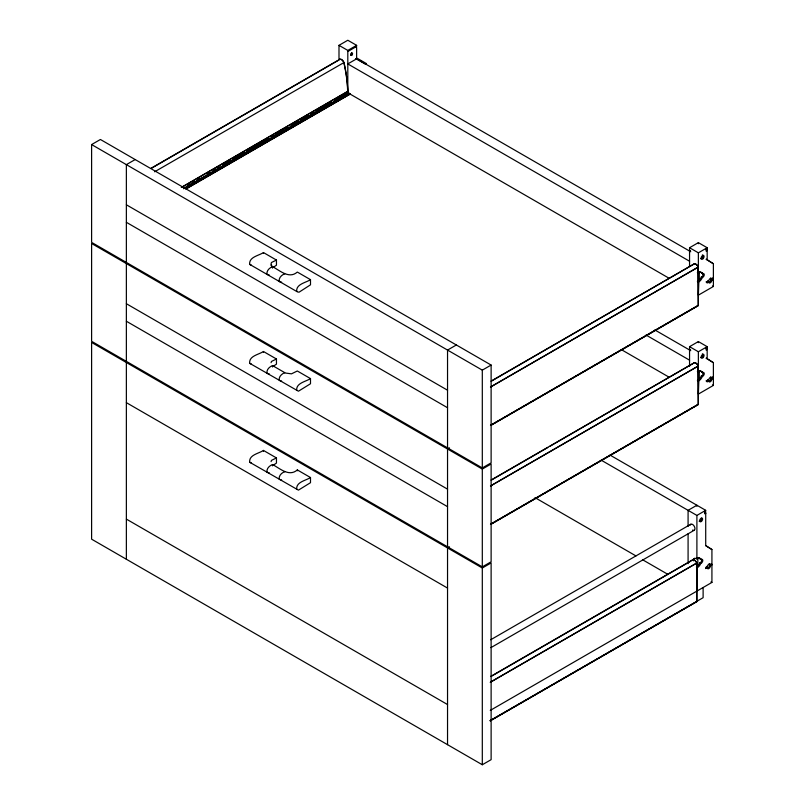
<?xml version="1.0" encoding="UTF-8"?>
<svg xmlns="http://www.w3.org/2000/svg" width="805" height="805" viewBox="0 0 805 805"><rect width="100%" height="100%" fill="white"/><g stroke="black" fill="none" stroke-linecap="round" stroke-linejoin="round"><path stroke-width="1.21" d="M356.625 59.349L356.635 47.455L355.649 46.972M703.107 273.398A2.194 1.268 -60 0 1 702.996 275.451A2.194 1.268 -60 0 1 701.356 277.041L701.296 277.131A5.494 3.17 -60 0 1 697.925 281.317L698.851 281.851A5.494 3.17 -60 0 0 702.222 277.665L702.242 277.584A2.194 1.268 -60 0 0 704.234 274.958A2.194 1.268 -60 0 0 702.685 273.811L701.296 272.643A5.494 3.17 -60 0 0 698.931 271.919M703.107 372.333A2.194 1.268 -60 0 1 702.996 374.385A2.194 1.268 -60 0 1 701.356 375.975L701.296 376.066A5.494 3.17 -60 0 1 697.925 380.252L698.851 380.785A5.494 3.17 -60 0 0 702.222 376.599L702.242 376.519A2.194 1.268 -60 0 0 704.234 373.892A2.194 1.268 -60 0 0 702.685 372.745L701.296 371.578A5.494 3.17 -60 0 0 698.931 370.853M697.462 557.694A5.494 3.17 -60 0 1 699.827 558.429L701.215 559.596A2.194 1.268 -60 0 1 702.765 560.733A2.194 1.268 -60 0 1 700.813 563.359L700.753 563.45A5.494 3.17 -60 0 1 697.382 567.636L696.456 567.102A5.494 3.17 -60 0 0 699.827 562.916L699.847 562.826A2.194 1.268 -60 0 0 701.527 561.236A2.194 1.268 -60 0 0 701.638 559.183M271.074 362.693L271.446 361.465L276.457 359L276.457 364.152L272.452 366.808M271.074 461.627L271.446 460.41L276.457 457.934L276.457 463.086L272.452 465.743M339.217 59.862L339.458 59.6A3.784 2.184 60 0 1 343.564 61.965L343.826 62.549A123.155 71.102 60 0 1 347.599 89.979L347.659 91.529M692.069 560.401L692.33 560.119A3.784 2.184 60 0 1 692.662 559.928M701.628 273.378L701.759 273.277A2.194 1.268 -60 0 1 702.534 273.066M701.628 372.313L701.759 372.212A2.194 1.268 -60 0 1 702.534 372.011M700.159 559.163L700.29 559.062A2.194 1.268 -60 0 1 700.692 558.891M272.452 267.874L276.457 265.217L276.457 260.065L263.456 252.559C258.808 255.718 248.805 256.916 249.671 264.372L280.09 281.921L281.639 282.173M91.609 144.568L100.414 139.486L491.12 365.057L491.12 462.855L482.306 467.947L91.609 242.375L91.609 144.568L482.306 370.139L491.12 365.057M135.18 159.551L126.365 164.643L126.365 262.45M338.996 59.661L338.996 45.342L347.81 40.25L356.625 45.342L356.625 46.408L347.81 51.5M338.996 45.342L347.81 50.423L356.625 45.342M150.948 168.336L337.979 60.355M151.099 168.476L338.13 60.496M154.62 171.787L343.966 62.549A3.995 2.304 60 0 0 341.511 59.5A3.995 2.304 60 0 0 339.066 59.731M181.276 187.434L347.649 91.378M182.373 186.951L347.8 91.458L347.75 90.059A123.437 71.263 60 0 0 343.966 62.549M187.978 185.049L190.151 183.792M192.224 182.584L194.397 181.336M197.658 179.455L199.932 178.147M207.428 173.81L209.723 172.491M212.983 170.61L215.156 169.352M217.199 168.165L219.373 166.917M222.633 165.035L230.381 160.567M232.554 159.31L244.519 152.407M246.521 151.239L253.042 147.476M254.31 146.752L268.437 138.591M271.708 136.709L273.881 135.451M275.843 134.314L283.662 129.806M285.614 128.669L287.788 127.411M291.048 125.53L298.886 121.012M300.818 119.895L308.677 115.367M310.589 114.25L314.111 112.227M316.023 111.11L331.227 102.336M334.488 100.454L346.432 93.561M184.385 188.018L348.676 93.259M183.49 188.742L348.776 93.149L350.245 94.004L186.046 188.964M185.422 188.601L349.622 93.803M186.046 188.793L350.245 94.004M281.639 381.107L279.295 380.413C278.419 376.841 281.74 373.842 284.749 372.645L272.513 365.571C269.504 366.778 266.183 369.777 267.049 373.349L269.403 374.043M456.355 344.983L447.54 350.074L447.54 447.872M276.457 457.934L263.456 450.428C258.808 453.587 248.805 454.785 249.671 462.241L298.434 490.144L310.499 482.688L310.499 477.536L297.327 469.929C289.055 477.204 279.899 468.389 272.513 464.515C269.504 465.713 266.183 468.711 267.049 472.283L269.403 472.978M689.553 266.304L689.553 247.729L698.368 242.637L707.182 247.729L706.196 251.23M689.553 251.281L690.529 250.717M689.553 247.729L698.368 252.82L707.182 247.729M491.151 381.067L693.397 264.302A3.995 2.304 60 0 1 695.852 264.07A3.995 2.304 60 0 1 698.297 267.129L698.368 305.608L490.678 425.523M491.281 381.218L693.799 264.171A3.784 2.184 60 0 1 697.905 266.536L698.217 305.528L490.527 425.432M490.456 387.004L698.146 267.089M490.607 387.034L698.297 267.129M697.361 272.684A5.494 3.17 60 0 1 698.368 273.106L698.851 272.825A5.494 3.17 -60 0 1 702.222 273.177L702.554 273.911M708.008 282.152A2.194 1.268 -60 0 0 709.758 281.981A2.194 1.268 -60 0 0 710.906 279.587L712.465 278.681L713.391 279.214L713.391 286.469L698.368 295.153L698.851 281.8L697.844 281.066M708.722 281.911L707.796 281.378L706.247 282.273L707.182 282.807L708.722 281.911A2.194 1.268 -60 0 0 710.282 282.817A2.194 1.268 -60 0 0 711.831 280.12L713.391 279.214M706.247 281.529L707.182 282.072L708.722 281.176A2.194 1.268 -60 0 1 710.282 278.48A2.194 1.268 -60 0 1 711.831 279.375L713.391 278.48L713.391 263.758L706.247 259.26L713.391 263.758M449.502 447.872L447.54 449.009L447.54 546.806M490.527 425.261L698.217 305.357M689.553 366.486L689.553 346.663L698.368 341.572L707.182 346.663L706.196 350.165M482.306 469.074L491.12 463.992L491.12 561.789L482.306 566.881L91.609 341.31L91.609 243.502L482.306 469.074L482.306 566.881M689.553 350.215L690.529 349.652M689.553 346.663L698.368 351.755L707.182 346.663M491.151 480.001L693.397 363.236A3.995 2.304 60 0 1 695.852 363.005A3.995 2.304 60 0 1 698.297 366.064L698.368 404.543L490.678 524.458M491.281 480.152L547.823 447.51M549.996 446.252L693.799 363.105A3.784 2.184 60 0 1 697.905 365.47L698.217 404.462L490.527 524.367M490.456 485.938L698.146 366.034M490.607 485.968L698.297 366.064M697.361 371.618A5.494 3.17 60 0 1 698.368 372.041L698.851 371.759A5.494 3.17 -60 0 1 702.222 372.111L702.554 372.846M708.008 381.087A2.194 1.268 -60 0 0 709.758 380.916A2.194 1.268 -60 0 0 710.906 378.521L712.465 377.615L713.391 378.149L713.391 385.404L698.368 394.088L698.851 380.735L697.844 380M708.722 380.846L707.796 380.312L706.247 381.208L707.182 381.741L708.722 380.846A2.194 1.268 -60 0 0 710.282 381.751A2.194 1.268 -60 0 0 711.831 379.054L713.391 378.149M706.247 380.463L707.182 381.007L708.722 380.111A2.194 1.268 -60 0 1 710.282 377.414A2.194 1.268 -60 0 1 711.831 378.31L713.391 377.414L713.391 362.693L706.247 358.195L713.391 362.693M449.502 546.806L447.54 547.943L447.54 744.685M490.527 524.196L698.217 404.291M482.306 568.008L491.12 562.926L491.12 759.658L482.306 764.75L91.609 539.179L91.609 342.447L482.306 568.008L482.306 764.75M601.214 460.178L696.899 515.421L705.713 510.33L704.727 513.832M490.698 639.764L690.781 524.256M490.899 647.643L694.242 530.254M490.768 676.391L691.938 560.25A3.985 2.304 60 0 1 694.383 560.028A3.985 2.304 60 0 1 696.828 563.077L696.899 601.556L490.295 720.837M490.899 676.542L690.982 561.035M693.145 560.049A5.494 3.17 60 0 1 696.899 558.891L697.382 558.66A5.494 3.17 -60 0 1 700.753 558.962L701.085 559.696M491.161 681.704L696.677 563.047L696.436 562.494A3.784 2.184 60 0 0 693.045 559.837M490.225 682.358L696.828 563.077M696.456 566.901L697.382 567.575L696.899 591.112M707.102 568.27A2.194 1.268 -60 0 0 709.436 565.362L710.996 564.466L711.922 564.999L711.922 582.428L490.275 710.402M704.727 511.97L705.713 513.258L705.713 545.589L711.922 549.533L711.922 564.255L710.362 565.16A2.194 1.268 -60 0 0 708.813 564.265A2.194 1.268 -60 0 0 707.253 566.951L705.713 567.847L705.713 568.592L707.253 567.696A2.194 1.268 -60 0 0 708.813 568.592A2.194 1.268 -60 0 0 710.362 565.905L711.922 564.999M490.144 720.586L703.117 597.692L703.117 587.519M490.144 720.757L696.899 601.556M276.457 260.065L271.446 262.531L271.074 263.758L272.513 267.753M276.457 359L263.456 351.493C258.808 354.653 248.805 355.85 249.671 363.307L298.434 391.21L310.499 383.754L310.499 378.602L297.327 370.994L291.48 373.842L284.749 372.946M279.335 281.448L297.518 291.933L299.068 292.185L310.499 284.819L310.499 279.667L297.327 272.06C289.055 279.335 279.899 270.52 272.513 266.636C269.504 267.834 266.183 270.842 267.049 274.414L269.403 275.109M310.499 279.667C305.991 282.686 295.787 284.074 296.723 291.48M310.499 378.602C305.991 381.62 295.787 383.009 296.723 390.415M310.499 477.536C305.991 480.555 295.787 481.943 296.723 489.349M281.639 480.042L279.295 479.347C278.258 475.876 282.243 472.153 284.749 471.881M701.316 277.041L702.282 277.574M701.316 375.975L702.282 376.509M699.847 562.826L700.773 563.359M706.196 348.303L707.172 349.41L707.182 358.748M251.391 265.157L249.671 264.372M251.391 364.091L249.671 363.307M251.391 463.026L249.671 462.241M697.844 272.392L698.851 272.885L697.925 272.342M696.375 558.177L697.382 558.61M706.247 248.262L707.182 248.795M705.985 249.188L707.172 250.476L707.182 259.814M707.112 250.134L706.136 249.449L706.991 249.842M706.216 249.761L707.152 250.295M706.247 249.942L707.172 250.476M706.247 250.124L707.182 250.657M690.75 251.744L356.625 58.835L347.81 63.927L689.553 261.233M355.699 58.534L365.44 64.159L366.416 63.585L357.601 58.503A1.338 0.775 0 0 0 356.293 58.322M712.465 277.946L713.391 278.48M711.831 279.375L710.906 278.842A2.194 1.268 -60 0 0 710.694 278.067M710.906 279.587L711.831 280.12M707.796 280.643L708.722 281.176M712.465 285.936L713.391 286.469M668.875 278.127L347.81 92.756L347.81 50.423M706.247 347.197L707.182 347.73M705.985 348.122L707.062 348.917M706.186 348.535L707.112 349.068M706.216 348.696L707.152 349.229M706.247 348.877L707.172 349.41M706.247 349.058L707.182 349.591M654.827 329.939L690.75 350.678M646.023 335.031L689.553 360.167M712.465 376.881L713.391 377.414M711.831 378.31L710.906 377.776A2.194 1.268 -60 0 0 710.694 377.002M710.906 378.521L711.831 379.054M707.796 379.578L708.722 380.111M712.465 384.871L713.391 385.404M622.074 350.044L668.875 377.062M610.019 455.087L705.713 510.33M704.778 510.863L705.713 511.396M704.325 511.598L705.522 512.443M704.667 512.05L705.593 512.584M704.717 512.201L705.683 512.896M705.703 513.077L704.778 512.544L705.713 513.258M126.365 204.782L447.54 390.214M711.922 549.533L705.814 545.699M126.365 222.311L447.54 407.733M710.996 563.721L711.922 564.255M710.362 565.16L709.436 564.627A2.194 1.268 -60 0 0 709.225 563.852M709.436 565.362L710.362 565.905M696.456 558.127L697.382 558.66M706.327 566.418L707.253 566.951M707.253 567.696L706.327 567.163A2.194 1.268 -60 0 0 706.538 567.938M710.996 581.894L711.922 582.428M534.973 497.621L635.96 555.923M642.471 559.686L667.456 574.106M126.365 303.716L447.54 489.148M126.365 321.245L447.54 506.667M126.365 402.651L447.54 588.083M126.365 519.114L447.54 704.546M347.82 92.766L348.776 93.32M279.295 281.478C278.258 278.007 282.243 274.284 284.749 274.012M696.677 563.047L696.748 601.476M707.182 282.072L707.182 282.807M707.182 381.007L707.182 381.741M699.293 271.828L699.293 280.583M699.293 370.763L699.293 379.517M698.368 242.637L698.368 243.714M698.368 252.82L698.368 273.106M698.368 341.572L698.368 342.648M698.368 351.755L698.368 372.041M697.824 557.634L697.824 566.479M696.899 506.315L696.899 505.238L688.084 510.33L688.084 526.46M696.899 515.421L696.899 558.891M688.084 533.785L688.084 563.681M482.306 370.139L482.306 467.947M297.327 469.929L297.327 470.784M272.513 365.571L272.513 366.688M272.513 464.515L272.513 465.622M271.074 264.805L271.074 265.61M263.456 252.559L263.456 253.414M263.456 351.493L263.456 352.349M263.456 450.428L263.456 451.283M126.365 263.577L126.365 361.385M126.365 362.512L126.365 559.254M348.776 93.149A1.389 0.795 60 0 1 347.8 91.458M702.383 254.903A2.073 1.197 -60 0 1 702.815 257.147A2.073 1.197 -60 0 1 700.612 258.586M707.847 281.81A2.194 1.268 -60 0 1 707.796 281.378M698.368 282.082A5.494 3.17 60 0 1 697.361 281.348M351.604 52.808A1.389 0.795 -60 0 1 350.658 54.78M702.383 353.838A2.073 1.197 -60 0 1 702.815 356.082A2.073 1.197 -60 0 1 700.612 357.521M707.847 380.745A2.194 1.268 -60 0 1 707.796 380.312M698.368 381.017A5.494 3.17 60 0 1 697.361 380.282M690.147 525.152A3.462 2.002 60 0 1 692.934 524.709A3.462 2.002 60 0 1 694.946 528.905A3.462 2.002 60 0 1 692.511 530.082M701.598 518.138A2.073 1.197 -60 0 1 700.913 520.443A2.073 1.197 -60 0 1 699.143 521.197M693.497 560.854A5.494 3.17 60 0 1 694.635 558.328M702.956 258.747A2.073 1.197 -60 0 0 703.62 255.527A2.073 1.197 -60 0 0 701.155 257.711A2.073 1.197 -60 0 0 702.956 258.747M351.835 55.132A1.389 0.795 -60 0 0 352.278 52.989A1.389 0.795 -60 0 0 350.638 54.438A1.389 0.795 -60 0 0 351.835 55.132M702.956 357.682A2.073 1.197 -60 0 0 703.62 354.462A2.073 1.197 -60 0 0 701.155 356.645A2.073 1.197 -60 0 0 702.956 357.682M701.487 521.348A2.073 1.197 -60 0 0 702.151 518.128A2.073 1.197 -60 0 0 699.686 520.312A2.073 1.197 -60 0 0 701.487 521.348"/></g></svg>
